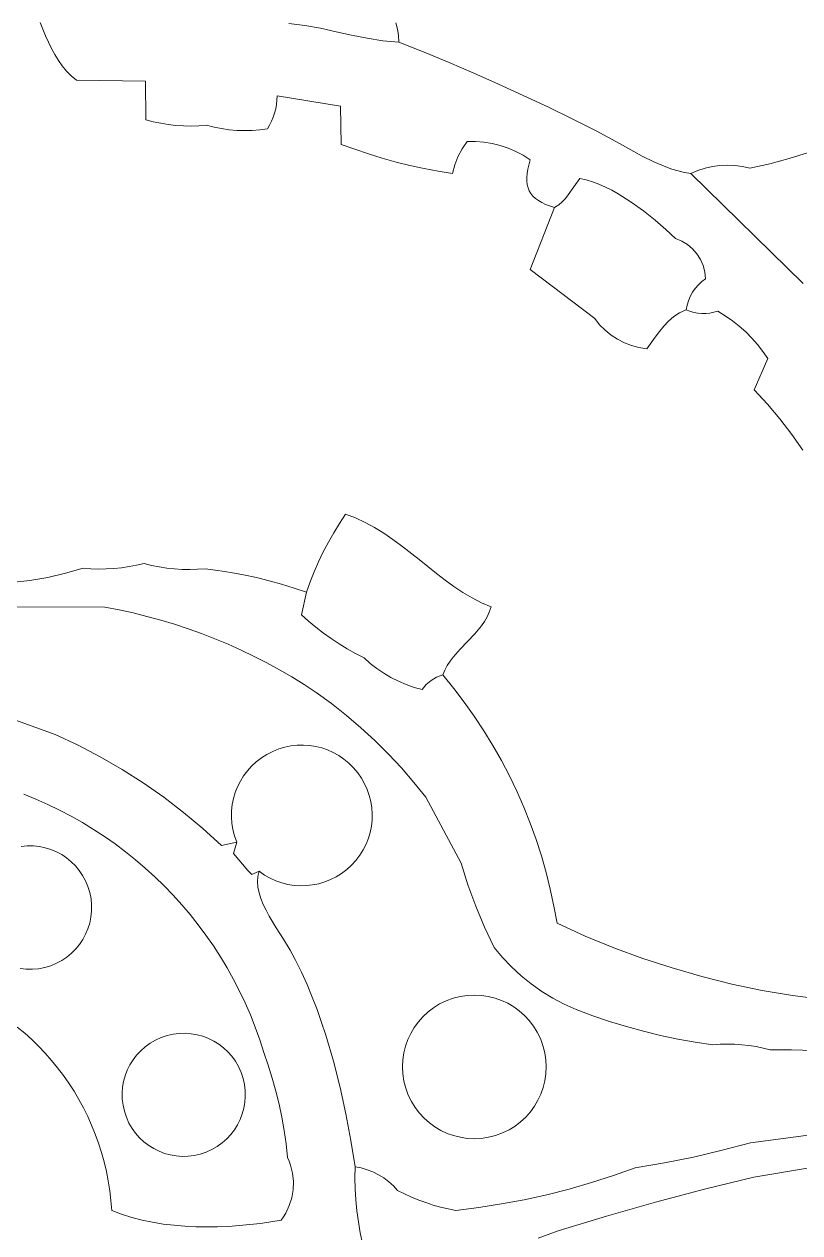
# Model space of a CAD drawing. Header units: inches. Extents: x 37.5 to 70.3, y 17.4 to 61.6.
# Drawn here: x 47.74 to 52.91, y 33.29 to 41.36 of the extents above; entities that cross this region are included whole.
import ezdxf

# ---------------------------------------------------------------- set-up
doc = ezdxf.new("R2010")
doc.units = ezdxf.units.IN
doc.header["$MEASUREMENT"] = 0
doc.layers.add('10_CLOSED_AREAS', color=7, linetype='CONTINUOUS', lineweight=18)
doc.layers.add('20_EXACT_CIRCLES', color=7, linetype='CONTINUOUS', lineweight=18)

msp = doc.modelspace()

# ---------------------------------------------------------------- linework, layer by layer
at = {"layer": '10_CLOSED_AREAS'}
for points in [[(47.8427, 41.3718), (47.8787, 41.2839), (47.9184, 41.199), (47.9405, 41.1584), (47.9644, 41.1196), (47.9903, 41.0828), (48.0187, 41.0484), (48.0497, 41.0167), (48.0838, 40.988), (48.5454, 40.9815), (48.5473, 40.7234), (48.597, 40.7102), (48.6472, 40.6995), (48.6978, 40.6912), (48.7486, 40.6855), (48.7998, 40.6822), (48.851, 40.6814), (48.9023, 40.6832), (48.9535, 40.6875), (49.0032, 40.6746), (49.0535, 40.6644), (49.1042, 40.657), (49.1551, 40.6524), (49.2063, 40.6505), (49.2575, 40.6514), (49.3086, 40.6551), (49.3596, 40.6616), (49.3742, 40.687), (49.387, 40.7132), (49.398, 40.7401), (49.4072, 40.7677), (49.4144, 40.7958), (49.4198, 40.8245), (49.4232, 40.8534), (49.4246, 40.8827), (49.847, 40.8137), (49.8525, 40.5591), (49.9426, 40.5259), (50.0335, 40.4952), (50.1253, 40.467), (50.2177, 40.4413), (50.3108, 40.4182), (50.4046, 40.3976), (50.4989, 40.3796), (50.5937, 40.3641), (50.6093, 40.4214), (50.631, 40.4765), (50.6586, 40.5289), (50.6917, 40.5781), (50.7481, 40.5787), (50.804, 40.5746), (50.8592, 40.5658), (50.9133, 40.5525), (50.9662, 40.5347), (51.0175, 40.5125), (51.0669, 40.486), (51.1141, 40.4554), (51.0974, 40.3924), (51.0926, 40.364), (51.0904, 40.3375), (51.0907, 40.3129), (51.0935, 40.2901), (51.099, 40.2689), (51.1072, 40.2492), (51.1182, 40.2311), (51.132, 40.2142), (51.1486, 40.1987), (51.1682, 40.1843), (51.1907, 40.1711), (51.2162, 40.1587), (51.2766, 40.1367), (51.3036, 40.1548), (51.3272, 40.1753), (51.3482, 40.198), (51.3675, 40.2225), (51.4046, 40.2755), (51.4455, 40.3317), (51.4871, 40.3225), (51.5293, 40.3097), (51.5721, 40.2936), (51.6152, 40.2744), (51.6584, 40.2525), (51.7015, 40.2283), (51.7867, 40.1742), (51.8692, 40.1147), (51.9473, 40.0525), (52.0196, 39.9903), (52.0843, 39.9307), (52.1262, 39.9132), (52.1642, 39.8899), (52.1979, 39.8613), (52.2267, 39.8282), (52.2501, 39.7911), (52.2678, 39.7506), (52.2792, 39.7075), (52.2838, 39.6623), (52.2587, 39.6429), (52.2358, 39.6212), (52.2154, 39.5974), (52.1975, 39.5717), (52.1823, 39.5443), (52.1698, 39.5155), (52.1603, 39.4855), (52.1538, 39.4544), (52.1795, 39.4449), (52.2057, 39.4378), (52.2323, 39.4331), (52.2593, 39.4307), (52.2863, 39.4308), (52.3132, 39.4333), (52.3399, 39.4382), (52.3663, 39.4455), (52.4158, 39.415), (52.4633, 39.3817), (52.5088, 39.3457), (52.552, 39.3072), (52.5929, 39.2662), (52.6313, 39.2229), (52.6672, 39.1772), (52.7004, 39.1295), (52.6087, 38.9206), (52.6971, 38.8256), (52.7807, 38.7266), (52.8596, 38.6237), (52.9336, 38.5172)], [(52.9336, 38.5172), (52.8596, 38.6237), (52.7807, 38.7266), (52.6971, 38.8256), (52.6087, 38.9206), (52.7004, 39.1295), (52.6672, 39.1772), (52.6313, 39.2229), (52.5929, 39.2662), (52.552, 39.3072), (52.5088, 39.3457), (52.4633, 39.3817), (52.4158, 39.415), (52.3663, 39.4455), (52.3399, 39.4382), (52.3132, 39.4333), (52.2863, 39.4308), (52.2593, 39.4307), (52.2323, 39.4331), (52.2057, 39.4378), (52.1795, 39.4449), (52.1538, 39.4544), (52.1101, 39.4344), (52.0715, 39.4092), (52.0371, 39.3795), (52.0058, 39.3462), (51.9766, 39.3102), (51.9484, 39.2723), (51.8911, 39.1945), (51.8396, 39.2028), (51.7897, 39.2164), (51.7418, 39.235), (51.6961, 39.2584), (51.6532, 39.2865), (51.6132, 39.319), (51.5768, 39.3556), (51.5441, 39.3962), (51.1141, 39.7242), (51.2766, 40.1367), (51.2162, 40.1587), (51.1907, 40.1711), (51.1682, 40.1843), (51.1486, 40.1987), (51.132, 40.2142), (51.1182, 40.2311), (51.1072, 40.2492), (51.099, 40.2689), (51.0935, 40.2901), (51.0907, 40.3129), (51.0904, 40.3375), (51.0926, 40.364), (51.0974, 40.3924), (51.1141, 40.4554), (51.0669, 40.486), (51.0175, 40.5125), (50.9662, 40.5347), (50.9133, 40.5525), (50.8592, 40.5658), (50.804, 40.5746), (50.7481, 40.5787), (50.6917, 40.5781), (50.6586, 40.5289), (50.631, 40.4765), (50.6093, 40.4214), (50.5937, 40.3641), (50.4989, 40.3796), (50.4046, 40.3976), (50.3108, 40.4182), (50.2177, 40.4413), (50.1253, 40.467), (50.0335, 40.4952), (49.9426, 40.5259), (49.8525, 40.5591), (49.847, 40.8137), (49.4246, 40.8827), (49.4232, 40.8534), (49.4198, 40.8245), (49.4144, 40.7958), (49.4072, 40.7677), (49.398, 40.7401), (49.387, 40.7132), (49.3742, 40.687), (49.3596, 40.6616), (49.3086, 40.6551), (49.2575, 40.6514), (49.2063, 40.6505), (49.1551, 40.6524), (49.1042, 40.657), (49.0535, 40.6644), (49.0032, 40.6746), (48.9535, 40.6875), (48.9023, 40.6832), (48.851, 40.6814), (48.7998, 40.6822), (48.7486, 40.6855), (48.6978, 40.6912), (48.6472, 40.6995), (48.597, 40.7102), (48.5473, 40.7234), (48.5454, 40.9815), (48.0838, 40.988), (48.0497, 41.0167), (48.0187, 41.0484), (47.9903, 41.0828), (47.9644, 41.1196), (47.9405, 41.1584), (47.9184, 41.199), (47.8787, 41.2839), (47.8427, 41.3718)], [(49.5018, 41.3663), (49.6082, 41.3528), (49.7133, 41.3335), (49.8175, 41.3109), (49.9215, 41.2879), (50.0257, 41.2668), (50.1306, 41.2505), (50.1836, 41.2449), (50.2369, 41.2414), (50.234, 41.2851), (50.2274, 41.3282), (50.2171, 41.3703)], [(52.935, 39.6312), (52.1863, 40.3641), (52.1434, 40.3719), (52.1012, 40.3821), (52.0599, 40.3945), (52.0193, 40.4088), (51.9397, 40.4422), (51.8619, 40.4807), (51.7852, 40.5224), (51.7088, 40.5655), (51.6322, 40.6081), (51.5546, 40.6485), (51.3931, 40.7295), (51.2306, 40.8086), (51.0672, 40.8858), (50.9029, 40.9609), (50.7377, 41.034), (50.5716, 41.1052), (50.4047, 41.1743), (50.2369, 41.2414), (50.1836, 41.2449), (50.1306, 41.2505), (50.0257, 41.2668), (49.9215, 41.2879), (49.8175, 41.3109), (49.7133, 41.3335), (49.6082, 41.3528), (49.5018, 41.3663)], [(50.2171, 41.3703), (50.2274, 41.3282), (50.234, 41.2851), (50.2369, 41.2414), (50.4047, 41.1743), (50.5716, 41.1052), (50.7377, 41.034), (50.9029, 40.9609), (51.0672, 40.8858), (51.2306, 40.8086), (51.3931, 40.7295), (51.5546, 40.6485), (51.6322, 40.6081), (51.7088, 40.5655), (51.7852, 40.5224), (51.8619, 40.4807), (51.9397, 40.4422), (52.0193, 40.4088), (52.0599, 40.3945), (52.1012, 40.3821), (52.1434, 40.3719), (52.1863, 40.3641), (52.2331, 40.3839), (52.2811, 40.3993), (52.33, 40.4105), (52.3797, 40.4173), (52.4298, 40.4198), (52.48, 40.4179), (52.53, 40.4116), (52.5796, 40.4009), (52.7121, 40.4286), (52.8425, 40.4636), (52.9706, 40.5057)], [(52.9706, 40.5057), (52.8425, 40.4636), (52.7121, 40.4286), (52.5796, 40.4009), (52.53, 40.4116), (52.48, 40.4179), (52.4298, 40.4198), (52.3797, 40.4173), (52.33, 40.4105), (52.2811, 40.3993), (52.2331, 40.3839), (52.1863, 40.3641), (52.935, 39.6312)], [(47.6514, 37.6349), (47.7729, 37.6488), (47.8933, 37.6692), (48.0125, 37.6961), (48.1301, 37.7295), (48.1812, 37.7259), (48.2324, 37.7245), (48.2836, 37.7253), (48.3346, 37.7282), (48.3855, 37.7334), (48.4361, 37.7407), (48.4864, 37.7502), (48.5364, 37.7619), (48.5862, 37.7493), (48.6365, 37.7391), (48.6871, 37.7312), (48.738, 37.7256), (48.7892, 37.7225), (48.8404, 37.7216), (48.8917, 37.7232), (48.9429, 37.7271), (49.0292, 37.7158), (49.1152, 37.702), (49.2006, 37.6859), (49.2856, 37.6674), (49.37, 37.6466), (49.4539, 37.6233), (49.5371, 37.5978), (49.6195, 37.5699), (49.6442, 37.6386), (49.6713, 37.7064), (49.7006, 37.7732), (49.7323, 37.8389), (49.7661, 37.9035), (49.8023, 37.9668), (49.8406, 38.029), (49.8811, 38.0898), (49.9477, 38.0655), (50.0123, 38.036), (50.075, 38.0019), (50.1363, 37.9639), (50.1962, 37.9228), (50.2552, 37.8793), (50.3714, 37.788), (50.487, 37.6959), (50.5453, 37.6513), (50.6042, 37.6087), (50.6642, 37.5688), (50.7254, 37.5323), (50.7881, 37.4999), (50.8526, 37.4724), (50.8406, 37.4376), (50.8255, 37.405), (50.8078, 37.3743), (50.7879, 37.3454), (50.7432, 37.2913), (50.6947, 37.2403), (50.6457, 37.1898), (50.5996, 37.1375), (50.5786, 37.1099), (50.5597, 37.0809), (50.5431, 37.0502), (50.5293, 37.0175), (50.6028, 36.9278), (50.6731, 36.8358), (50.74, 36.7416), (50.8037, 36.6453), (50.8639, 36.547), (50.9208, 36.4469), (50.9742, 36.3449), (51.0241, 36.2412), (51.0705, 36.1358), (51.1133, 36.029), (51.1525, 35.9206), (51.188, 35.811), (51.2198, 35.7), (51.2478, 35.5879), (51.2721, 35.4747), (51.2925, 35.3605), (51.4808, 35.2754), (51.6718, 35.1972), (51.8654, 35.1261), (52.0614, 35.062), (52.2595, 35.005), (52.4597, 34.9551), (52.6617, 34.9126), (52.8652, 34.8773), (53.4207, 34.8081)], [(53.4207, 34.8081), (52.8652, 34.8773), (52.6617, 34.9126), (52.4597, 34.9551), (52.2595, 35.005), (52.0614, 35.062), (51.8654, 35.1261), (51.6718, 35.1972), (51.4808, 35.2754), (51.2925, 35.3605), (51.2721, 35.4747), (51.2478, 35.5879), (51.2198, 35.7), (51.188, 35.811), (51.1525, 35.9206), (51.1133, 36.029), (51.0705, 36.1358), (51.0241, 36.2412), (50.9742, 36.3449), (50.9208, 36.4469), (50.8639, 36.547), (50.8037, 36.6453), (50.74, 36.7416), (50.6731, 36.8358), (50.6028, 36.9278), (50.5293, 37.0175), (50.489, 37.0024), (50.4522, 36.9807), (50.4196, 36.9531), (50.3919, 36.9201), (50.3378, 36.9349), (50.285, 36.9533), (50.2336, 36.9752), (50.1839, 37.0003), (50.1359, 37.0287), (50.0899, 37.0603), (50.0459, 37.0949), (50.0043, 37.1325), (49.9476, 37.1615), (49.8922, 37.1925), (49.8379, 37.2256), (49.785, 37.2606), (49.7334, 37.2976), (49.6831, 37.3364), (49.6343, 37.3772), (49.587, 37.4197), (49.6195, 37.5699), (49.5371, 37.5978), (49.4539, 37.6233), (49.37, 37.6466), (49.2856, 37.6674), (49.2006, 37.6859), (49.1152, 37.702), (49.0292, 37.7158), (48.9429, 37.7271), (48.8917, 37.7232), (48.8404, 37.7216), (48.7892, 37.7225), (48.738, 37.7256), (48.6871, 37.7312), (48.6365, 37.7391), (48.5862, 37.7493), (48.5364, 37.7619), (48.4864, 37.7502), (48.4361, 37.7407), (48.3855, 37.7334), (48.3346, 37.7282), (48.2836, 37.7253), (48.2324, 37.7245), (48.1812, 37.7259), (48.1301, 37.7295), (48.0125, 37.6961), (47.8933, 37.6692), (47.7729, 37.6488), (47.6514, 37.6349)], [(47.6774, 37.4724), (48.2743, 37.4704), (48.3686, 37.4523), (48.4622, 37.4318), (48.5552, 37.4089), (48.6475, 37.3836), (48.7391, 37.356), (48.8299, 37.326), (48.9198, 37.2937), (49.0089, 37.2591), (49.097, 37.2222), (49.1842, 37.1831), (49.2704, 37.1417), (49.3555, 37.0981), (49.4395, 37.0522), (49.5224, 37.0042), (49.6041, 36.954), (49.6845, 36.9017), (49.7874, 36.8267), (49.8872, 36.748), (49.9839, 36.6656), (50.0773, 36.5795), (50.1673, 36.49), (50.2539, 36.397), (50.3369, 36.3007), (50.4162, 36.2012), (50.6526, 35.7606), (50.6978, 35.6165), (50.7495, 35.4747), (50.8076, 35.3354), (50.872, 35.1988), (50.9282, 35.1321), (50.9884, 35.0693), (51.0523, 35.0106), (51.1197, 34.9562), (51.1905, 34.9061), (51.2644, 34.8606), (51.3411, 34.8198), (51.4206, 34.7839), (51.5312, 34.7426), (51.6429, 34.7048), (51.7557, 34.6704), (51.8694, 34.6393), (51.984, 34.6117), (52.0994, 34.5876), (52.2155, 34.567), (52.3323, 34.5498), (52.3805, 34.553), (52.4288, 34.5541), (52.4771, 34.5531), (52.5252, 34.5499), (52.5731, 34.5446), (52.6208, 34.5372), (52.6682, 34.5276), (52.7151, 34.516), (52.8585, 34.5154), (53.0039, 34.5107)], [(53.0039, 34.5107), (52.8585, 34.5154), (52.7151, 34.516), (52.6682, 34.5276), (52.6208, 34.5372), (52.5731, 34.5446), (52.5252, 34.5499), (52.4771, 34.5531), (52.4288, 34.5541), (52.3805, 34.553), (52.3323, 34.5498), (52.2155, 34.567), (52.0994, 34.5876), (51.984, 34.6117), (51.8694, 34.6393), (51.7557, 34.6704), (51.6429, 34.7048), (51.5312, 34.7426), (51.4206, 34.7839), (51.3411, 34.8198), (51.2644, 34.8606), (51.1905, 34.9061), (51.1197, 34.9562), (51.0523, 35.0106), (50.9884, 35.0693), (50.9282, 35.1321), (50.872, 35.1988), (50.8076, 35.3354), (50.7495, 35.4747), (50.6978, 35.6165), (50.6526, 35.7606), (50.4162, 36.2012), (50.3369, 36.3007), (50.2539, 36.397), (50.1673, 36.49), (50.0773, 36.5795), (49.9839, 36.6656), (49.8872, 36.748), (49.7874, 36.8267), (49.6845, 36.9017), (49.6041, 36.954), (49.5224, 37.0042), (49.4395, 37.0522), (49.3555, 37.0981), (49.2704, 37.1417), (49.1842, 37.1831), (49.097, 37.2222), (49.0089, 37.2591), (48.9198, 37.2937), (48.8299, 37.326), (48.7391, 37.356), (48.6475, 37.3836), (48.5552, 37.4089), (48.4622, 37.4318), (48.3686, 37.4523), (48.2743, 37.4704), (47.6774, 37.4724)], [(49.9931, 33.2229), (49.9785, 33.2953), (49.9664, 33.3681), (49.9569, 33.4412), (49.9499, 33.5146), (49.9455, 33.5883), (49.9437, 33.6621), (49.9444, 33.7359), (49.9162, 33.9114), (49.8832, 34.0877), (49.8448, 34.264), (49.8004, 34.4393), (49.7492, 34.6129), (49.7208, 34.6988), (49.6905, 34.7839), (49.6581, 34.8681), (49.6236, 34.9514), (49.5868, 35.0336), (49.5478, 35.1147), (49.5109, 35.1817), (49.4657, 35.254), (49.4174, 35.3299), (49.3709, 35.4079), (49.3499, 35.4471), (49.3313, 35.4862), (49.3156, 35.525), (49.3035, 35.5633), (49.2957, 35.6009), (49.2927, 35.6375), (49.2951, 35.6731), (49.3037, 35.7073), (49.2563, 35.6854), (49.2296, 35.7116), (49.1322, 35.8256), (49.1543, 35.9027), (49.053, 35.8804), (48.9288, 35.9932), (48.8001, 36.1005), (48.6671, 36.2021), (48.5299, 36.2978), (48.3887, 36.3876), (48.2438, 36.4714), (48.0953, 36.5489), (47.9434, 36.6201), (47.58, 36.7516)], [(47.58, 36.7516), (47.9434, 36.6201), (48.0953, 36.5489), (48.2438, 36.4714), (48.3887, 36.3876), (48.5299, 36.2978), (48.6671, 36.2021), (48.8001, 36.1005), (48.9288, 35.9932), (49.053, 35.8804), (49.1543, 35.9027), (49.1397, 35.9439), (49.1291, 35.9856), (49.1224, 36.0275), (49.1195, 36.0695), (49.1205, 36.1113), (49.1251, 36.1527), (49.1333, 36.1933), (49.145, 36.233), (49.1602, 36.2715), (49.1787, 36.3086), (49.2005, 36.344), (49.2255, 36.3775), (49.2536, 36.4089), (49.2847, 36.4378), (49.3187, 36.4642), (49.3556, 36.4876), (49.3945, 36.5076), (49.4344, 36.5236), (49.4752, 36.5358), (49.5164, 36.5442), (49.558, 36.5488), (49.5995, 36.5496), (49.6409, 36.5469), (49.6818, 36.5405), (49.722, 36.5305), (49.7612, 36.5171), (49.7992, 36.5001), (49.8357, 36.4798), (49.8705, 36.4561), (49.9033, 36.4291), (49.9339, 36.3988), (49.962, 36.3654), (49.9869, 36.3295), (50.0081, 36.292), (50.0256, 36.2533), (50.0393, 36.2135), (50.0494, 36.1729), (50.0557, 36.1318), (50.0584, 36.0904), (50.0575, 36.049), (50.053, 36.0079), (50.0448, 35.9673), (50.033, 35.9274), (50.0177, 35.8885), (49.9988, 35.8509), (49.9764, 35.8148), (49.9504, 35.7804), (49.921, 35.7481), (49.8887, 35.7187), (49.8543, 35.6927), (49.8182, 35.6703), (49.7806, 35.6515), (49.7417, 35.6361), (49.7018, 35.6244), (49.6612, 35.6162), (49.62, 35.6117), (49.5786, 35.6108), (49.5373, 35.6135), (49.4962, 35.6199), (49.4556, 35.6299), (49.4158, 35.6437), (49.3771, 35.6612), (49.3396, 35.6823), (49.3037, 35.7073), (49.2951, 35.6731), (49.2927, 35.6375), (49.2957, 35.6009), (49.3035, 35.5633), (49.3156, 35.525), (49.3313, 35.4862), (49.3499, 35.4471), (49.3709, 35.4079), (49.4174, 35.3299), (49.4657, 35.254), (49.5109, 35.1817), (49.5478, 35.1147), (49.5868, 35.0336), (49.6236, 34.9514), (49.6581, 34.8681), (49.6905, 34.7839), (49.7208, 34.6988), (49.7492, 34.6129), (49.8004, 34.4393), (49.8448, 34.264), (49.8832, 34.0877), (49.9162, 33.9114), (49.9444, 33.7359), (49.9854, 33.7277), (50.0253, 33.7159), (50.0638, 33.7007), (50.1007, 33.6821), (50.1359, 33.6604), (50.169, 33.6356), (50.2, 33.6079), (50.2285, 33.5774), (50.2746, 33.5542), (50.3214, 33.5329), (50.369, 33.5134), (50.4173, 33.4958), (50.4662, 33.48), (50.5157, 33.4662), (50.5658, 33.4543), (50.6164, 33.4444), (50.7697, 33.4633), (50.9223, 33.4871), (51.0739, 33.5155), (51.2246, 33.5487), (51.3742, 33.5866), (51.5225, 33.6292), (51.6695, 33.6764), (51.8151, 33.7282), (52.0094, 33.7611), (52.2026, 33.8), (52.3944, 33.845), (52.5848, 33.8959), (53.3218, 33.9922)], [(47.7325, 36.2213), (47.8137, 36.1884), (47.8937, 36.153), (47.9722, 36.1151), (48.0493, 36.0748), (48.1249, 36.0321), (48.199, 35.987), (48.2714, 35.9397), (48.3422, 35.8901), (48.4114, 35.8383), (48.4787, 35.7843), (48.5443, 35.7282), (48.608, 35.6701), (48.6699, 35.61), (48.7298, 35.5479), (48.7877, 35.4838), (48.8435, 35.4179), (48.8972, 35.3502), (48.9488, 35.2807), (48.9983, 35.2095), (49.0454, 35.1366), (49.0903, 35.062), (49.1328, 34.9859), (49.1729, 34.9082), (49.2106, 34.8291), (49.2457, 34.7485), (49.2784, 34.6664), (49.3084, 34.5831), (49.3358, 34.4984), (49.3653, 34.4133), (49.3921, 34.3274), (49.416, 34.2408), (49.4372, 34.1534), (49.4555, 34.0654), (49.471, 33.9768), (49.4836, 33.8877), (49.4933, 33.7982), (49.5047, 33.7723), (49.5141, 33.7458), (49.5272, 33.6919), (49.5329, 33.6371), (49.531, 33.5823), (49.5218, 33.5283), (49.5052, 33.4758), (49.4815, 33.4256), (49.4669, 33.4016), (49.4506, 33.3785), (49.3133, 33.3577), (49.1715, 33.3426), (49.0994, 33.3376), (49.0269, 33.3346), (48.9541, 33.3335), (48.8812, 33.3347), (48.8084, 33.3383), (48.7359, 33.3445), (48.664, 33.3533), (48.5929, 33.365), (48.5227, 33.3797), (48.4536, 33.3976), (48.386, 33.4188), (48.3199, 33.4435), (48.3147, 33.5098), (48.307, 33.5755), (48.2968, 33.6404), (48.2842, 33.7046), (48.2692, 33.768), (48.2518, 33.8305), (48.2322, 33.8921), (48.2102, 33.9527), (48.1861, 34.0123), (48.1598, 34.0708), (48.1313, 34.1281), (48.1008, 34.1843), (48.0682, 34.2392), (48.0336, 34.2928), (47.997, 34.345), (47.9585, 34.3958), (47.9182, 34.4451), (47.876, 34.4929), (47.832, 34.5391), (47.7863, 34.5837), (47.7389, 34.6266), (47.6899, 34.6677)], [(53.3218, 33.9922), (52.5848, 33.8959), (52.3944, 33.845), (52.2026, 33.8), (52.0094, 33.7611), (51.8151, 33.7282), (51.6695, 33.6764), (51.5225, 33.6292), (51.3742, 33.5866), (51.2246, 33.5487), (51.0739, 33.5155), (50.9223, 33.4871), (50.7697, 33.4633), (50.6164, 33.4444), (50.5658, 33.4543), (50.5157, 33.4662), (50.4662, 33.48), (50.4173, 33.4958), (50.369, 33.5134), (50.3214, 33.5329), (50.2746, 33.5542), (50.2285, 33.5774), (50.2, 33.6079), (50.169, 33.6356), (50.1359, 33.6604), (50.1007, 33.6821), (50.0638, 33.7007), (50.0253, 33.7159), (49.9854, 33.7277), (49.9444, 33.7359), (49.9437, 33.6621), (49.9455, 33.5883), (49.9499, 33.5146), (49.9569, 33.4412), (49.9664, 33.3681), (49.9785, 33.2953), (49.9931, 33.2229)], [(51.1676, 33.2582), (51.2993, 33.3071), (51.6232, 33.4064), (51.9489, 33.4995), (52.2763, 33.5863), (52.6053, 33.6668), (53.7881, 33.8635)], [(53.7881, 33.8635), (52.6053, 33.6668), (52.2763, 33.5863), (51.9489, 33.4995), (51.6232, 33.4064), (51.2993, 33.3071), (51.1676, 33.2582)]]:
    msp.add_lwpolyline(points, dxfattribs=at)
for points in [[(52.1538, 39.4544), (52.1603, 39.4855), (52.1698, 39.5155), (52.1823, 39.5443), (52.1975, 39.5717), (52.2154, 39.5974), (52.2358, 39.6212), (52.2587, 39.6429), (52.2838, 39.6623), (52.2792, 39.7075), (52.2678, 39.7506), (52.2501, 39.7911), (52.2267, 39.8282), (52.1979, 39.8613), (52.1642, 39.8899), (52.1262, 39.9132), (52.0843, 39.9307), (52.0196, 39.9903), (51.9473, 40.0525), (51.8692, 40.1147), (51.7867, 40.1742), (51.7015, 40.2283), (51.6584, 40.2525), (51.6152, 40.2744), (51.5721, 40.2936), (51.5293, 40.3097), (51.4871, 40.3225), (51.4455, 40.3317), (51.4046, 40.2755), (51.3675, 40.2225), (51.3482, 40.198), (51.3272, 40.1753), (51.3036, 40.1548), (51.2766, 40.1367), (51.1141, 39.7242), (51.5441, 39.3962), (51.5768, 39.3556), (51.6132, 39.319), (51.6532, 39.2865), (51.6961, 39.2584), (51.7418, 39.235), (51.7897, 39.2164), (51.8396, 39.2028), (51.8911, 39.1945), (51.9484, 39.2723), (51.9766, 39.3102), (52.0058, 39.3462), (52.0371, 39.3795), (52.0715, 39.4092), (52.1101, 39.4344)], [(49.8811, 38.0898), (49.8406, 38.029), (49.8023, 37.9668), (49.7661, 37.9035), (49.7323, 37.8389), (49.7006, 37.7732), (49.6713, 37.7064), (49.6442, 37.6386), (49.6195, 37.5699), (49.587, 37.4197), (49.6343, 37.3772), (49.6831, 37.3364), (49.7334, 37.2976), (49.785, 37.2606), (49.8379, 37.2256), (49.8922, 37.1925), (49.9476, 37.1615), (50.0043, 37.1325), (50.0459, 37.0949), (50.0899, 37.0603), (50.1359, 37.0287), (50.1839, 37.0003), (50.2336, 36.9752), (50.285, 36.9533), (50.3378, 36.9349), (50.3919, 36.9201), (50.4196, 36.9531), (50.4522, 36.9807), (50.489, 37.0024), (50.5293, 37.0175), (50.5431, 37.0502), (50.5597, 37.0809), (50.5786, 37.1099), (50.5996, 37.1375), (50.6457, 37.1898), (50.6947, 37.2403), (50.7432, 37.2913), (50.7879, 37.3454), (50.8078, 37.3743), (50.8255, 37.405), (50.8406, 37.4376), (50.8526, 37.4724), (50.7881, 37.4999), (50.7254, 37.5323), (50.6642, 37.5688), (50.6042, 37.6087), (50.5453, 37.6513), (50.487, 37.6959), (50.3714, 37.788), (50.2552, 37.8793), (50.1962, 37.9228), (50.1363, 37.9639), (50.075, 38.0019), (50.0123, 38.036), (49.9477, 38.0655)], [(49.2563, 35.6854), (49.3037, 35.7073), (49.3396, 35.6823), (49.3771, 35.6612), (49.4158, 35.6437), (49.4556, 35.6299), (49.4962, 35.6199), (49.5373, 35.6135), (49.5786, 35.6108), (49.62, 35.6117), (49.6612, 35.6162), (49.7018, 35.6244), (49.7417, 35.6361), (49.7806, 35.6515), (49.8182, 35.6703), (49.8543, 35.6927), (49.8887, 35.7187), (49.921, 35.7481), (49.9504, 35.7804), (49.9764, 35.8148), (49.9988, 35.8509), (50.0177, 35.8885), (50.033, 35.9274), (50.0448, 35.9673), (50.053, 36.0079), (50.0575, 36.049), (50.0584, 36.0904), (50.0557, 36.1318), (50.0494, 36.1729), (50.0393, 36.2135), (50.0256, 36.2533), (50.0081, 36.292), (49.9869, 36.3295), (49.962, 36.3654), (49.9339, 36.3988), (49.9033, 36.4291), (49.8705, 36.4561), (49.8357, 36.4798), (49.7992, 36.5001), (49.7612, 36.5171), (49.722, 36.5305), (49.6818, 36.5405), (49.6409, 36.5469), (49.5995, 36.5496), (49.558, 36.5488), (49.5164, 36.5442), (49.4752, 36.5358), (49.4344, 36.5236), (49.3945, 36.5076), (49.3556, 36.4876), (49.3187, 36.4642), (49.2847, 36.4378), (49.2536, 36.4089), (49.2255, 36.3775), (49.2005, 36.344), (49.1787, 36.3086), (49.1602, 36.2715), (49.145, 36.233), (49.1333, 36.1933), (49.1251, 36.1527), (49.1205, 36.1113), (49.1195, 36.0695), (49.1224, 36.0275), (49.1291, 35.9856), (49.1397, 35.9439), (49.1543, 35.9027), (49.1322, 35.8256), (49.2296, 35.7116)]]:
    msp.add_lwpolyline(points, close=True, dxfattribs=at)
at = {"layer": '20_EXACT_CIRCLES'}
msp.add_lwpolyline([(47.7153, 35.8731), (47.7565, 35.877), (47.7973, 35.8767), (47.8374, 35.8724), (47.8766, 35.8643), (47.9145, 35.8524), (47.9511, 35.8371), (47.9859, 35.8184), (48.0188, 35.7964), (48.0495, 35.7713), (48.0778, 35.7434), (48.1033, 35.7126), (48.1259, 35.6792), (48.1453, 35.6433), (48.1613, 35.6051), (48.1736, 35.5648), (48.1817, 35.5234), (48.1855, 35.4821), (48.1852, 35.4413), (48.1809, 35.4012), (48.1728, 35.3621), (48.161, 35.3241), (48.1457, 35.2876), (48.1269, 35.2527), (48.105, 35.2198), (48.0799, 35.1891), (48.0519, 35.1609), (48.0212, 35.1353), (47.9878, 35.1127), (47.9519, 35.0933), (47.9137, 35.0774), (47.8733, 35.0651), (47.8319, 35.057), (47.7907, 35.0531), (47.7499, 35.0534), (47.7098, 35.0577)], dxfattribs=at)
for points in [[(50.2827, 34.2599), (50.2705, 34.3075), (50.2633, 34.3551), (50.261, 34.4025), (50.2633, 34.4493), (50.2702, 34.4953), (50.2814, 34.5402), (50.2968, 34.5836), (50.3163, 34.6253), (50.3396, 34.665), (50.3667, 34.7023), (50.3973, 34.7369), (50.4313, 34.7686), (50.4686, 34.7971), (50.509, 34.822), (50.5523, 34.8431), (50.5984, 34.86), (50.6459, 34.8721), (50.6935, 34.8793), (50.7409, 34.8816), (50.7877, 34.8793), (50.8338, 34.8725), (50.8786, 34.8613), (50.9221, 34.8458), (50.9637, 34.8264), (51.0034, 34.8031), (51.0407, 34.776), (51.0753, 34.7454), (51.1071, 34.7113), (51.1355, 34.674), (51.1604, 34.6337), (51.1815, 34.5904), (51.1984, 34.5443), (51.2105, 34.4967), (51.2177, 34.4491), (51.2201, 34.4018), (51.2177, 34.3549), (51.2109, 34.3089), (51.1997, 34.264), (51.1843, 34.2206), (51.1648, 34.1789), (51.1415, 34.1393), (51.1144, 34.102), (51.0838, 34.0673), (51.0497, 34.0356), (51.0125, 34.0071), (50.9721, 33.9822), (50.9288, 33.9612), (50.8827, 33.9443), (50.8352, 33.9321), (50.7876, 33.9249), (50.7402, 33.9226), (50.6933, 33.9249), (50.6473, 33.9318), (50.6025, 33.943), (50.559, 33.9584), (50.5173, 33.9778), (50.4777, 34.0012), (50.4404, 34.0282), (50.4057, 34.0589), (50.374, 34.0929), (50.3456, 34.1302), (50.3207, 34.1706), (50.2996, 34.2139)], [(48.4178, 34.0656), (48.4045, 34.1055), (48.3954, 34.1458), (48.3904, 34.1862), (48.3895, 34.2264), (48.3926, 34.2662), (48.3994, 34.3052), (48.4099, 34.3433), (48.4239, 34.3802), (48.4414, 34.4155), (48.4623, 34.4491), (48.4863, 34.4806), (48.5135, 34.5098), (48.5436, 34.5365), (48.5766, 34.5603), (48.6123, 34.5809), (48.6507, 34.5982), (48.6906, 34.6116), (48.7308, 34.6207), (48.7712, 34.6256), (48.8114, 34.6265), (48.8512, 34.6235), (48.8902, 34.6167), (48.9283, 34.6062), (48.9652, 34.5921), (49.0005, 34.5746), (49.0341, 34.5538), (49.0656, 34.5297), (49.0948, 34.5026), (49.1215, 34.4725), (49.1453, 34.4395), (49.166, 34.4037), (49.1833, 34.3654), (49.1966, 34.3255), (49.2057, 34.2852), (49.2106, 34.2448), (49.2115, 34.2046), (49.2085, 34.1649), (49.2017, 34.1258), (49.1912, 34.0877), (49.1771, 34.0509), (49.1596, 34.0155), (49.1388, 33.9819), (49.1147, 33.9504), (49.0876, 33.9212), (49.0575, 33.8946), (49.0245, 33.8708), (48.9888, 33.8501), (48.9504, 33.8328), (48.9105, 33.8194), (48.8702, 33.8104), (48.8299, 33.8054), (48.7896, 33.8045), (48.7499, 33.8075), (48.7108, 33.8143), (48.6727, 33.8248), (48.6359, 33.8389), (48.6005, 33.8564), (48.567, 33.8772), (48.5354, 33.9013), (48.5062, 33.9284), (48.4796, 33.9586), (48.4558, 33.9915), (48.4351, 34.0273)]]:
    msp.add_lwpolyline(points, close=True, dxfattribs=at)

doc.saveas('drawing.dxf')
